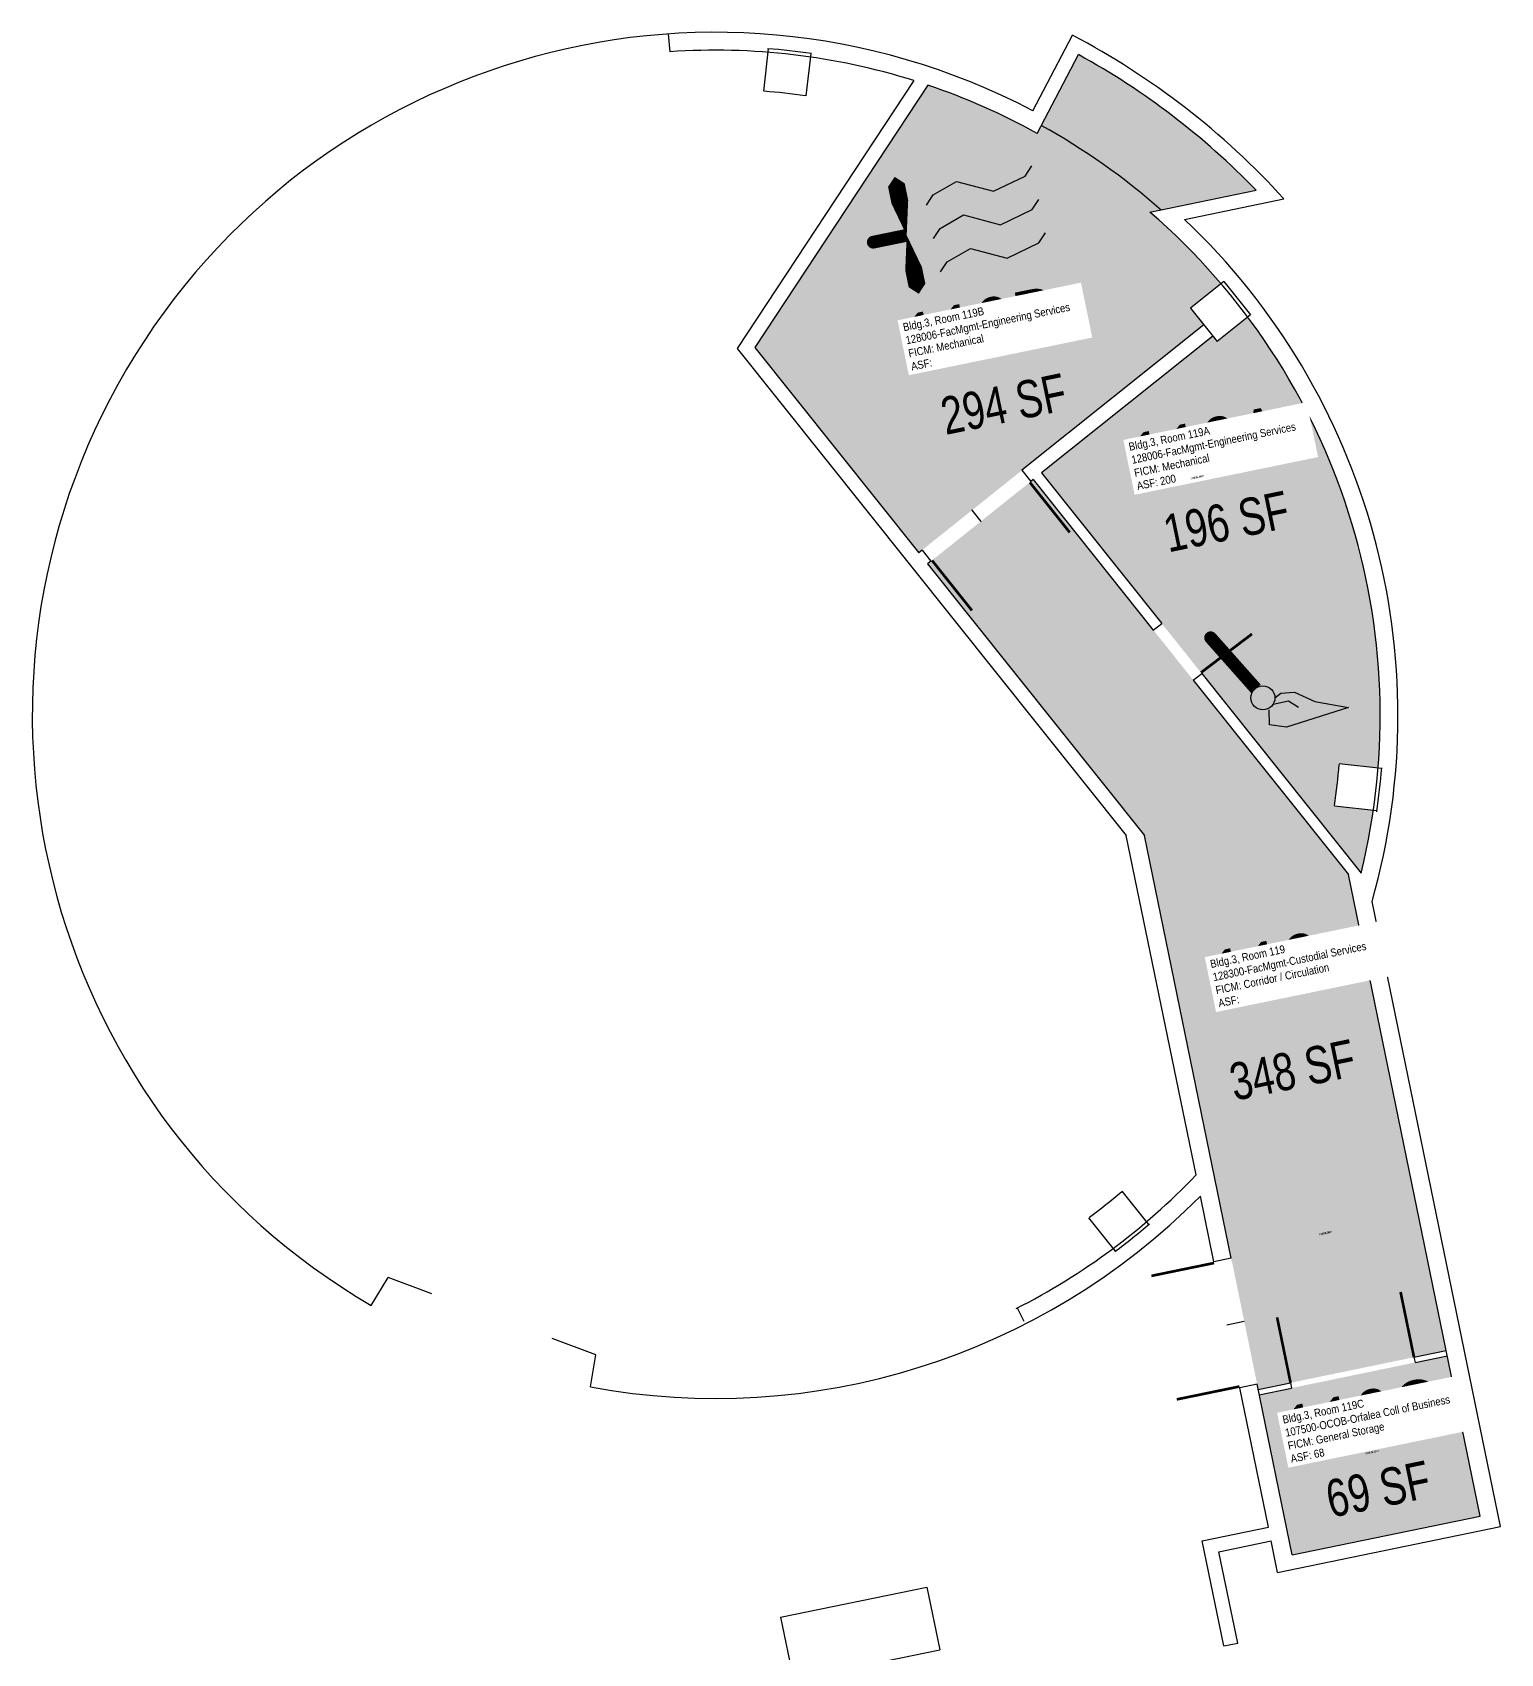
# Model space of a CAD drawing. Header units: inches. Extents: x 69197276 to 69201754, y 27670933 to 27674904.
# Drawn here: x 69198209 to 69199035, y 27673254 to 27674166 of the extents above; entities that cross this region are included whole.
import ezdxf
from ezdxf.enums import TextEntityAlignment as Align

# ---------------------------------------------------------------- set-up
doc = ezdxf.new("R2010")
doc.units = ezdxf.units.IN
doc.header["$LTSCALE"] = 100
doc.header["$MEASUREMENT"] = 0
doc.layers.get('0').update_dxf_attribs({"linetype": 'CONTINUOUS'})
for name, color, linetype in [('A-DOOR', 2, 'CONTINUOUS'), ('A-IDEN-ICON', 4, 'CONTINUOUS'), ('A-IDEN-RNUM', 7, 'CONTINUOUS'), ('A-IDEN-SNUM', 4, 'CONTINUOUS'), ('A-IDEN-VNUM', 4, 'CONTINUOUS'), ('A-WALL', 5, 'CONTINUOUS'), ('AREA-TEXT', 3, 'CONTINUOUS'), ('Rooms-Category-Color', 7, 'CONTINUOUS'), ('Rooms-College-Color', 7, 'CONTINUOUS'), ('Rooms-Department-Color', 7, 'CONTINUOUS'), ('Rooms-Division-Color', 7, 'CONTINUOUS'), ('Rooms-Information', 7, 'CONTINUOUS')]:
    doc.layers.add(name, color=color, linetype=linetype)
doc.styles.add('CP_AREA', font='arial.ttf', dxfattribs={"height": 15})
doc.styles.add('CP_ROOMSNUMBER', font='arial.ttf', dxfattribs={"height": 1})
doc.styles.add('CP_ROOMVNUMBER', font='arial.ttf', dxfattribs={"width": 0.85, "height": 0.075})

# ---------------------------------------------------------------- blocks, each defined once
blk = doc.blocks.new('CPMECH')
for p, q in [((0.015, 0.035), (0.045, 0.045)), ((0.045, 0.045), (0.085, 0.025)), ((0.125, 0.035), (0.135, 0.045)), ((0.005, 0.025), (0.015, 0.035)), ((0.085, 0.025), (0.125, 0.035)), ((0.015, -0.005), (0.045, 0.005)), ((0.045, 0.005), (0.085, -0.015)), ((0.125, -0.005), (0.135, 0.005)), ((0.005, -0.015), (0.015, -0.005)), ((0.085, -0.015), (0.125, -0.005)), ((0.015, -0.045), (0.045, -0.035)), ((0.045, -0.035), (0.085, -0.055)), ((0.125, -0.045), (0.135, -0.035)), ((0.005, -0.055), (0.015, -0.045)), ((0.085, -0.055), (0.125, -0.045))]:
    blk.add_line(p, q)
for points in [[(-0.025, -0.005, 0, 0.02, 0), (-0.025, 0.035, 0.02, 0.02, 0), (-0.025, 0.055, 0.02, 0, 0), (-0.025, 0.065, 0, 0, 0)], [(-0.025, -0.005, 0, 0.02, 0), (-0.025, -0.045, 0.02, 0.02, 0), (-0.025, -0.065, 0.02, 0, 0), (-0.025, -0.075, 0, 0, 0)]]:
    blk.add_lwpolyline(points, format="xyseb")
at = {"const_width": 0.0075}
blk.add_lwpolyline([(-0.0682, -0.0069, 1), (-0.0618, -0.0031, 1)], format="xyb", close=True, dxfattribs=at)
at = {"const_width": 0.015}
blk.add_lwpolyline([(-0.025, -0.005), (-0.065, -0.005)], dxfattribs=at)
blk = doc.blocks.new('CPCUST')
for p, q in [((0.0297, -0.0341), (0.0376, -0.0302)), ((0.0376, -0.0302), (0.0533, -0.0324)), ((0.0533, -0.0324), (0.0745, -0.0479)), ((0.0171, -0.0639), (0.02, -0.0466)), ((0.0262, -0.0408), (0.0446, -0.0406)), ((0.0446, -0.0406), (0.0543, -0.0505)), ((0.0745, -0.0479), (0.1117, -0.0625)), ((0.0358, -0.0705), (0.0171, -0.0639)), ((0.1117, -0.0625), (0.0358, -0.0705))]:
    blk.add_line(p, q)
at = {"const_width": 0.015}
blk.add_lwpolyline([(-0.03, 0.05), (0.01, -0.0193)], dxfattribs=at)
at = {"const_width": 0.0075}
blk.add_lwpolyline([(-0.0332, 0.0481, 1), (-0.0268, 0.0519, 1)], format="xyb", close=True, dxfattribs=at)
blk.add_circle((0.0158, -0.0313), 0.0141)

msp = doc.modelspace()

# ---------------------------------------------------------------- hatches: boundary and pattern name
at = {"layer": 'Rooms-Category-Color', "true_color": 0xadadad}
h = msp.add_hatch(color=253, dxfattribs=at)
edge = h.paths.add_edge_path()
edge.add_line((69198707.48, 27673873.35), (69198867.89, 27674001.47))
edge.add_line((69198867.89, 27674001.47), (69198860.4, 27674010.84))
edge.add_line((69198860.4, 27674010.84), (69198877.6, 27674024.58))
edge.add_arc((69198593.01, 27673781.92), 374, 40.45373, 49.17749)
edge.add_line((69198837.5, 27674064.94), (69198897.27, 27674077.22))
edge.add_arc((69198593.01, 27673781.92), 424, 44.14469, 61.19386)
edge.add_line((69198797.31, 27674153.45), (69198774.05, 27674109.18))
edge.add_arc((69198593.01, 27673781.92), 374, 61.0493, 71.35985)
edge.add_line((69198712.55, 27674136.3), (69198615.31, 27673988.74))
edge.add_line((69198615.31, 27673988.74), (69198707.48, 27673873.35))
h = msp.add_hatch(color=253, dxfattribs=at)
edge = h.paths.add_edge_path()
edge.add_arc((69198593.01, 27673781.92), 374, 355.45373, 396.77637)
edge.add_line((69198892.58, 27674005.83), (69198875.38, 27673992.09))
edge.add_line((69198875.38, 27673992.09), (69198872.88, 27673995.22))
edge.add_line((69198872.88, 27673995.22), (69198776.54, 27673918.27))
edge.add_line((69198776.54, 27673918.27), (69198956.33, 27673693.18))
edge.add_arc((69198593.01, 27673781.92), 374, 346.27418, 351.77637)
edge.add_line((69198963.16, 27673728.42), (69198941.29, 27673730.87))
edge.add_line((69198941.29, 27673730.87), (69198943.96, 27673754.72))
edge.add_line((69198943.96, 27673754.72), (69198965.83, 27673752.27))
msp.add_hatch(color=253, dxfattribs=at).paths.add_polyline_path([(69198949.17, 27673692.53), (69198771.85, 27673914.52), (69198712.47, 27673867.09), (69198834.41, 27673714.43), (69198898.43, 27673402.97), (69199004.19, 27673424.83)])
at = {"layer": 'Rooms-Category-Color', "true_color": 0xe3c5e1}
msp.add_hatch(color=254, dxfattribs=at).paths.add_polyline_path([(69199004.8, 27673421.89), (69198899.04, 27673400.03), (69198917.54, 27673309.99), (69199023.33, 27673331.74)])
at = {"layer": 'Rooms-College-Color', "true_color": 0xadadad}
h = msp.add_hatch(color=253, dxfattribs=at)
edge = h.paths.add_edge_path()
edge.add_line((69198707.48, 27673873.35), (69198867.89, 27674001.47))
edge.add_line((69198867.89, 27674001.47), (69198860.4, 27674010.84))
edge.add_line((69198860.4, 27674010.84), (69198877.6, 27674024.58))
edge.add_arc((69198593.01, 27673781.92), 374, 40.45373, 49.17749)
edge.add_line((69198837.5, 27674064.94), (69198897.27, 27674077.22))
edge.add_arc((69198593.01, 27673781.92), 424, 44.14469, 61.19386)
edge.add_line((69198797.31, 27674153.45), (69198774.05, 27674109.18))
edge.add_arc((69198593.01, 27673781.92), 374, 61.0493, 71.35985)
edge.add_line((69198712.55, 27674136.3), (69198615.31, 27673988.74))
edge.add_line((69198615.31, 27673988.74), (69198707.48, 27673873.35))
at = {"layer": 'Rooms-College-Color', "true_color": 0x80bc67}
h = msp.add_hatch(color=83, dxfattribs=at)
edge = h.paths.add_edge_path()
edge.add_arc((69198593.01, 27673781.92), 374, 355.45373, 396.77637)
edge.add_line((69198892.58, 27674005.83), (69198875.38, 27673992.09))
edge.add_line((69198875.38, 27673992.09), (69198872.88, 27673995.22))
edge.add_line((69198872.88, 27673995.22), (69198776.54, 27673918.27))
edge.add_line((69198776.54, 27673918.27), (69198956.33, 27673693.18))
edge.add_arc((69198593.01, 27673781.92), 374, 346.27418, 351.77637)
edge.add_line((69198963.16, 27673728.42), (69198941.29, 27673730.87))
edge.add_line((69198941.29, 27673730.87), (69198943.96, 27673754.72))
edge.add_line((69198943.96, 27673754.72), (69198965.83, 27673752.27))
at = {"layer": 'Rooms-College-Color', "true_color": 0xadadad}
msp.add_hatch(color=253, dxfattribs=at).paths.add_polyline_path([(69198949.17, 27673692.53), (69198771.85, 27673914.52), (69198712.47, 27673867.09), (69198834.41, 27673714.43), (69198898.43, 27673402.97), (69199004.19, 27673424.83)])
at = {"layer": 'Rooms-College-Color', "true_color": 0xfa9ba3}
msp.add_hatch(color=241, dxfattribs=at).paths.add_polyline_path([(69199004.8, 27673421.89), (69198899.04, 27673400.03), (69198917.54, 27673309.99), (69199023.33, 27673331.74)])
at = {"layer": 'Rooms-Department-Color', "true_color": 0xacacac}
h = msp.add_hatch(color=253, dxfattribs=at)
edge = h.paths.add_edge_path()
edge.add_line((69198707.48, 27673873.35), (69198867.89, 27674001.47))
edge.add_line((69198867.89, 27674001.47), (69198860.4, 27674010.84))
edge.add_line((69198860.4, 27674010.84), (69198877.6, 27674024.58))
edge.add_arc((69198593.01, 27673781.92), 374, 40.45373, 49.17749)
edge.add_line((69198837.5, 27674064.94), (69198897.27, 27674077.22))
edge.add_arc((69198593.01, 27673781.92), 424, 44.14469, 61.19386)
edge.add_line((69198797.31, 27674153.45), (69198774.05, 27674109.18))
edge.add_arc((69198593.01, 27673781.92), 374, 61.0493, 71.35985)
edge.add_line((69198712.55, 27674136.3), (69198615.31, 27673988.74))
edge.add_line((69198615.31, 27673988.74), (69198707.48, 27673873.35))
h = msp.add_hatch(color=253, dxfattribs=at)
edge = h.paths.add_edge_path()
edge.add_arc((69198593.01, 27673781.92), 374, 355.45373, 396.77637)
edge.add_line((69198892.58, 27674005.83), (69198875.38, 27673992.09))
edge.add_line((69198875.38, 27673992.09), (69198872.88, 27673995.22))
edge.add_line((69198872.88, 27673995.22), (69198776.54, 27673918.27))
edge.add_line((69198776.54, 27673918.27), (69198956.33, 27673693.18))
edge.add_arc((69198593.01, 27673781.92), 374, 346.27418, 351.77637)
edge.add_line((69198963.16, 27673728.42), (69198941.29, 27673730.87))
edge.add_line((69198941.29, 27673730.87), (69198943.96, 27673754.72))
edge.add_line((69198943.96, 27673754.72), (69198965.83, 27673752.27))
msp.add_hatch(color=253, dxfattribs=at).paths.add_polyline_path([(69198949.17, 27673692.53), (69198771.85, 27673914.52), (69198712.47, 27673867.09), (69198834.41, 27673714.43), (69198898.43, 27673402.97), (69199004.19, 27673424.83)])
at = {"layer": 'Rooms-Department-Color', "true_color": 0xfa9ba3}
msp.add_hatch(color=241, dxfattribs=at).paths.add_polyline_path([(69199004.8, 27673421.89), (69198899.04, 27673400.03), (69198917.54, 27673309.99), (69199023.33, 27673331.74)])
at = {"layer": 'Rooms-Division-Color', "true_color": 0xadadad}
h = msp.add_hatch(color=253, dxfattribs=at)
edge = h.paths.add_edge_path()
edge.add_line((69198707.48, 27673873.35), (69198867.89, 27674001.47))
edge.add_line((69198867.89, 27674001.47), (69198860.4, 27674010.84))
edge.add_line((69198860.4, 27674010.84), (69198877.6, 27674024.58))
edge.add_arc((69198593.01, 27673781.92), 374, 40.45373, 49.17749)
edge.add_line((69198837.5, 27674064.94), (69198897.27, 27674077.22))
edge.add_arc((69198593.01, 27673781.92), 424, 44.14469, 61.19386)
edge.add_line((69198797.31, 27674153.45), (69198774.05, 27674109.18))
edge.add_arc((69198593.01, 27673781.92), 374, 61.0493, 71.35985)
edge.add_line((69198712.55, 27674136.3), (69198615.31, 27673988.74))
edge.add_line((69198615.31, 27673988.74), (69198707.48, 27673873.35))
h = msp.add_hatch(color=253, dxfattribs=at)
edge = h.paths.add_edge_path()
edge.add_arc((69198593.01, 27673781.92), 374, 355.45373, 396.77637)
edge.add_line((69198892.58, 27674005.83), (69198875.38, 27673992.09))
edge.add_line((69198875.38, 27673992.09), (69198872.88, 27673995.22))
edge.add_line((69198872.88, 27673995.22), (69198776.54, 27673918.27))
edge.add_line((69198776.54, 27673918.27), (69198956.33, 27673693.18))
edge.add_arc((69198593.01, 27673781.92), 374, 346.27418, 351.77637)
edge.add_line((69198963.16, 27673728.42), (69198941.29, 27673730.87))
edge.add_line((69198941.29, 27673730.87), (69198943.96, 27673754.72))
edge.add_line((69198943.96, 27673754.72), (69198965.83, 27673752.27))
msp.add_hatch(color=253, dxfattribs=at).paths.add_polyline_path([(69198949.17, 27673692.53), (69198771.85, 27673914.52), (69198712.47, 27673867.09), (69198834.41, 27673714.43), (69198898.43, 27673402.97), (69199004.19, 27673424.83)])
at = {"layer": 'Rooms-Division-Color', "true_color": 0xfa9ba3}
msp.add_hatch(color=241, dxfattribs=at).paths.add_polyline_path([(69199004.8, 27673421.89), (69198899.04, 27673400.03), (69198917.54, 27673309.99), (69199023.33, 27673331.74)])

# ---------------------------------------------------------------- linework, layer by layer
at = {"layer": 'A-DOOR'}
for points in [[(69198769.99, 27673912.94, 1.5, 1.5, 0), (69198792.43, 27673884.78, 0, 0, 0), (69198791.84, 27673884.31, 0, 0, -0.414214), (69198741.49, 27673892.14, 0, 0, -0.414214)], [(69198714.96, 27673869.08, 1.5, 1.5, 0), (69198737.4, 27673840.93, 0, 0, 0), (69198737.98, 27673841.4, 0, 0, 0.414214), (69198741.59, 27673892.22, 0, 0, 0.414214)], [(69198866.22, 27673806, 1.5, 1.5, 0), (69198894.92, 27673827.73, 0, 0, 0), (69198894.47, 27673828.32, 0, 0, 0.414214), (69198843.74, 27673833.2, 0, 0, 0.414214)], [(69198873.61, 27673474.07, 1.5, 1.5, 0), (69198838.34, 27673466.82, 0, 0, 0), (69198838.49, 27673466.09, 0, 0, 0.414214), (69198882.17, 27673439.84, 0, 0, 0.414214)], [(69198986.03, 27673421.07, 1.5, 1.5, 0), (69198978.48, 27673457.77, 0, 0, 0), (69198977.75, 27673457.62, 0, 0, 0.414214), (69198951.51, 27673413.94, 0, 0, 0.414214)], [(69198887.88, 27673404.63, 1.5, 1.5, 0), (69198852.62, 27673397.38, 0, 0, 0), (69198852.46, 27673398.12, 0, 0, -0.414214), (69198882.25, 27673439.46, 0, 0, -0.414214)], [(69198916.6, 27673406.73, 1.5, 1.5, 0), (69198909.04, 27673443.5, 0, 0, 0), (69198909.78, 27673443.65, 0, 0, -0.414214), (69198951.12, 27673413.86, 0, 0, -0.414214)]]:
    msp.add_lwpolyline(points, format="xyseb", dxfattribs=at)
at = {"layer": 'A-WALL'}
for p, q in [((69198566.62, 27674165.01), (69198567.5, 27674155.05)), ((69198771.66, 27674121.83), (69198793.99, 27674164.32)), ((69198622.88, 27674156.73), (69198620.21, 27674132.86)), ((69198646.73, 27674154.06), (69198644.06, 27674130.2)), ((69198774.05, 27674109.18), (69198797.31, 27674153.45)), ((69198704.66, 27674138.86), (69198605.43, 27673988.29)), ((69198712.55, 27674136.3), (69198615.31, 27673988.74)), ((69198837.5, 27674064.94), (69198897.27, 27674077.22)), ((69198857, 27674060.78), (69198912.89, 27674072.27)), ((69198879.16, 27674025.83), (69198860.4, 27674010.84)), ((69198879.15, 27674025.82), (69198894.13, 27674007.07)), ((69198860.4, 27674010.84), (69198875.38, 27673992.09)), ((69198894.14, 27674007.08), (69198875.38, 27673992.09)), ((69198867.89, 27674001.47), (69198765.54, 27673919.72)), ((69198872.88, 27673995.22), (69198776.54, 27673918.27)), ((69198605.43, 27673988.29), (69198824.21, 27673714.38)), ((69198615.31, 27673988.74), (69198707.48, 27673873.35)), ((69198765.54, 27673919.72), (69198770.53, 27673913.47)), ((69198771.85, 27673914.52), (69198770.53, 27673913.47)), ((69198771.85, 27673914.52), (69198839.42, 27673829.93)), ((69198776.54, 27673918.27), (69198844.21, 27673833.55)), ((69198737.52, 27673897.34), (69198737.42, 27673897.26)), ((69198737.42, 27673897.26), (69198742.4, 27673891)), ((69198742.5, 27673891.08), (69198742.4, 27673891)), ((69198709.39, 27673874.87), (69198707.48, 27673873.35)), ((69198709.39, 27673874.87), (69198714.38, 27673868.61)), ((69198714.38, 27673868.61), (69198712.47, 27673867.09)), ((69198712.47, 27673867.09), (69198834.41, 27673714.43)), ((69198839.42, 27673829.93), (69198844.21, 27673833.55)), ((69198861.9, 27673801.79), (69198866.68, 27673805.41)), ((69198866.68, 27673805.41), (69198956.33, 27673693.18)), ((69198861.9, 27673801.79), (69198949.17, 27673692.53)), ((69198967.82, 27673752.05), (69198943.96, 27673754.72)), ((69198965.15, 27673728.2), (69198941.29, 27673730.87)), ((69198863.43, 27673523.56), (69198824.21, 27673714.38)), ((69198883.25, 27673476.82), (69198834.41, 27673714.43)), ((69199023.33, 27673331.74), (69198949.17, 27673692.53)), ((69199034.73, 27673325.92), (69198962.5, 27673677.35)), ((69198836.92, 27673495.77), (69198821.94, 27673514.53)), ((69198873.45, 27673474.81), (69198865.87, 27673511.72)), ((69198818.17, 27673480.79), (69198803.18, 27673499.55)), ((69198883.25, 27673476.82), (69198873.45, 27673474.81)), ((69198399.5, 27673450.24), (69198409.08, 27673465.9)), ((69198433.74, 27673456.74), (69198409.08, 27673465.9)), ((69198766.84, 27673441.2), (69198762.98, 27673448.77)), ((69198890.58, 27673441.17), (69198880.78, 27673439.16)), ((69198525.94, 27673422.47), (69198501.25, 27673431.65)), ((69198522.97, 27673404.36), (69198525.94, 27673422.47)), ((69198986.03, 27673421.07), (69199004.19, 27673424.83)), ((69198986.03, 27673421.07), (69198986.63, 27673418.14)), ((69198986.63, 27673418.14), (69199004.8, 27673421.89)), ((69198897.82, 27673405.91), (69198888.03, 27673403.89)), ((69198904.12, 27673325.61), (69198888.03, 27673403.89)), ((69198917.54, 27673309.99), (69198897.82, 27673405.91)), ((69198898.43, 27673402.97), (69198916.6, 27673406.73)), ((69198899.04, 27673400.03), (69198917.21, 27673403.79)), ((69198916.6, 27673406.73), (69198917.21, 27673403.79)), ((69198917.54, 27673309.99), (69199023.33, 27673331.74)), ((69198866.9, 27673317.96), (69198904.12, 27673325.61)), ((69198909.35, 27673300.14), (69199034.73, 27673325.92)), ((69198879.06, 27673258.8), (69198866.9, 27673317.96)), ((69198876.35, 27673311.74), (69198905.73, 27673317.78)), ((69198886.9, 27673260.41), (69198876.35, 27673311.74)), ((69198909.35, 27673300.14), (69198905.73, 27673317.78)), ((69198629.83, 27673274.95), (69198712.11, 27673291.86)), ((69198712.11, 27673291.86), (69198719.36, 27673256.6)), ((69198629.83, 27673274.95), (69198637.08, 27673239.69)), ((69198879.06, 27673258.8), (69198886.9, 27673260.41)), ((69198637.08, 27673239.69), (69198719.36, 27673256.6))]:
    msp.add_line(p, q, dxfattribs=at)
for radius, start, end in [(384, 62.27497, 239.73997), (432, 42.22955, 62.27497), (374, 72.63098, 93.91071), (376, 81.72584, 85.50426), (424, 44.14469, 61.19386), (352, 81.72584, 85.50426), (374, 61.0493, 71.35985), (379, 48.56118, 61.06547), (374, 346.27418, 49.17749), (384, 344.19819, 46.56891), (352, 351.72584, 355.50426), (376, 351.72584, 355.50426), (374, 296.92526, 316.30733), (352, 306.72584, 310.50426), (384, 259.49012, 315.28077), (376, 306.72584, 310.50426)]:
    msp.add_arc((69198593.01, 27673781.92), radius, start, end, dxfattribs=at)

# ---------------------------------------------------------------- block references
at = {"layer": 'A-IDEN-ICON', "xscale": 480.0000000017439, "yscale": 480.0000000017439, "zscale": 480.0000000017439, "rotation": 11.61504941844448}
for name, p in [('CPMECH', (69198712, 27674056.62)), ('CPCUST', (69198890.59, 27673804.99))]:
    msp.add_blockref(name, p, dxfattribs=at)

# ---------------------------------------------------------------- texts
at = {"layer": 'A-IDEN-RNUM', "style": 'CP_ROOMSNUMBER', "width": 0.85}
for s, p in [('0119-B0', (69198744.29, 27673986.16)), ('0119-A0', (69198864.12, 27673915.89)), ('0119-00', (69198936.19, 27673490.88)), ('0119-C0', (69198962.63, 27673367.77))]:
    msp.add_text(s, height=1, rotation=11.61505, dxfattribs=at).set_placement(p, align=Align.MIDDLE)
at = {"layer": 'A-IDEN-SNUM', "style": 'CP_ROOMSNUMBER', "width": 0.85}
for s, p in [('00300119B0', (69198744.29, 27673986.16)), ('00300119A0', (69198864.12, 27673915.89)), ('0030011900', (69198936.19, 27673490.88)), ('00300119C0', (69198962.63, 27673367.77))]:
    msp.add_text(s, height=1, rotation=11.61505, dxfattribs=at).set_placement(p, align=Align.MIDDLE)
at = {"layer": 'A-IDEN-VNUM', "style": 'CP_ROOMVNUMBER', "width": 0.85}
for s, p in [('119B', (69198743.35, 27673999.8)), ('119A', (69198870.36, 27673932.6)), ('119', (69198903.91, 27673639.28)), ('119C', (69198957.77, 27673386.03))]:
    msp.add_text(s, height=31.5, rotation=11.61505, dxfattribs=at).set_placement(p, align=Align.MIDDLE)
at = {"layer": 'AREA-TEXT', "style": 'CP_AREA', "width": 0.75}
for s, p in [('294 SF', (69198755.21, 27673957.03)), ('196 SF', (69198880.47, 27673890.98)), ('348 SF', (69198917.68, 27673582.62)), ('69 SF', (69198965.83, 27673347))]:
    msp.add_text(s, height=21, rotation=11.67794, dxfattribs=at).set_placement(p, align=Align.MIDDLE_CENTER)

# ---------------------------------------------------------------- next in the draw order: texts
at = {"layer": 'Rooms-Information', "char_height": 4.5, "width": 100.8, "attachment_point": 7, "rotation": 11.61505, "style": 'CP_ROOMVNUMBER', "bg_fill": 3, "box_fill_scale": 1.5, "bg_fill_color": 256, "bg_fill_true_color": 13158600, "bg_fill_transparency": 0}
for s, insert in [('Bldg.3, Room 119B^M^J128006-FacMgmt-Engineering Services^M^JFICM: Mechanical^M^JASF: ', (69198703.7, 27673975.78)), ('Bldg.3, Room 119A^M^J128006-FacMgmt-Engineering Services^M^JFICM: Mechanical^M^JASF: 200', (69198830.68, 27673908.57)), ('Bldg.3, Room 119^M^J128300-FacMgmt-Custodial Services^M^JFICM: Corridor / Circulation^M^JASF: ', (69198876.48, 27673617.77)), ('Bldg.3, Room 119C^M^J107500-OCOB-Orfalea Coll of Business^M^JFICM: General Storage^M^JASF: 68', (69198917.14, 27673361.6))]:
    msp.add_mtext(s, dxfattribs=dict(at, insert=insert))

doc.saveas('drawing.dxf')
